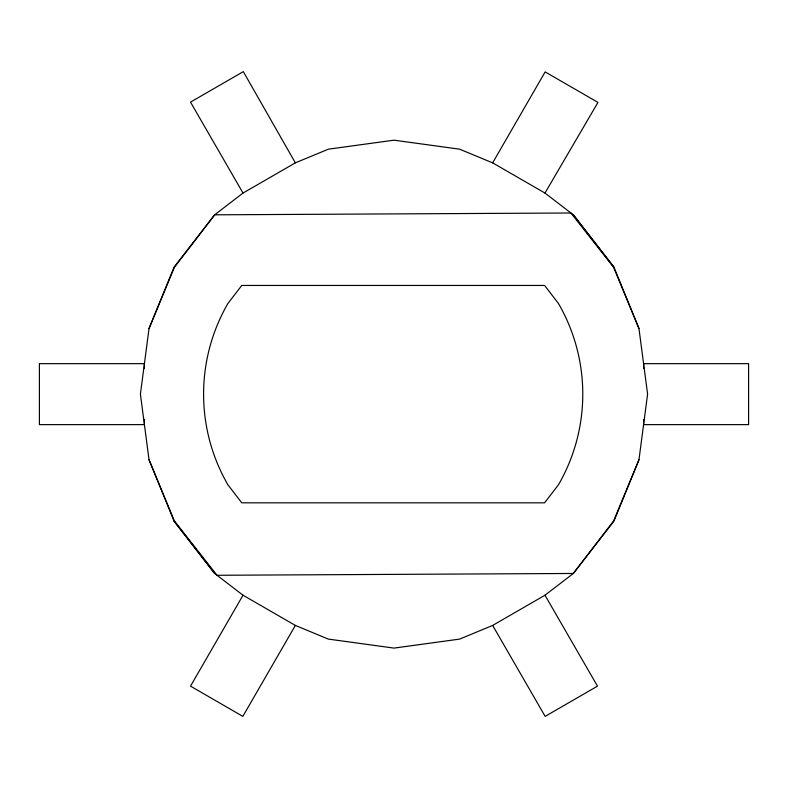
<?xml version="1.0" encoding="UTF-8"?>
<svg xmlns="http://www.w3.org/2000/svg" width="788" height="788" viewBox="0 0 788 788"><rect width="100%" height="100%" fill="white"/><g stroke="black" fill="none" stroke-linecap="round" stroke-linejoin="round"><path stroke-width="1.18" d="M149.04 328.498L140.402 394.138L149.04 459.778L174.059 521.124L214.671 573.467L243.019 595.216L295.352 625.426L328.36 639.098L394 648.1L459.64 639.098L492.648 625.426L544.981 595.216L573.329 573.467L613.941 521.124L638.96 459.778L647.598 394.138L638.96 328.498L613.941 267.152L573.329 214.819L544.981 193.06L492.648 162.85L459.64 149.178L394 140.175L328.36 149.178L295.352 162.85L243.019 193.06L214.671 214.819L174.059 267.152L149.04 328.498L174.375 267.339L214.671 214.819L570.955 212.996L613.625 267.339L638.96 328.498M149.04 459.778L174.375 520.937L217.045 575.279L573.329 573.467L613.625 520.937L638.96 459.778M243.019 595.216L190.519 686.151L242.852 716.371L295.352 625.426M492.648 162.85L545.148 71.905L597.964 102.401L544.981 193.06M174.059 521.124L214.671 573.467M613.941 267.152L573.329 214.819M544.981 595.216L597.481 686.151L545.148 716.371L492.648 625.426M243.019 193.06L190.519 102.125L243.325 71.629L295.352 162.85M643.589 368.528L643.589 363.652L748.6 363.652L748.6 424.624L643.589 424.624L643.589 419.748M144.411 368.528L144.411 363.652L39.4 363.652L39.4 424.624L144.411 424.624L144.411 419.748M241.758 285.453L227.86 303.567A181.142 181.142 0 0 0 227.86 484.709L241.758 502.823L544.606 502.823L558.505 484.709A181.142 181.142 0 0 0 558.505 303.567L544.606 285.453L241.758 285.453"/></g></svg>
